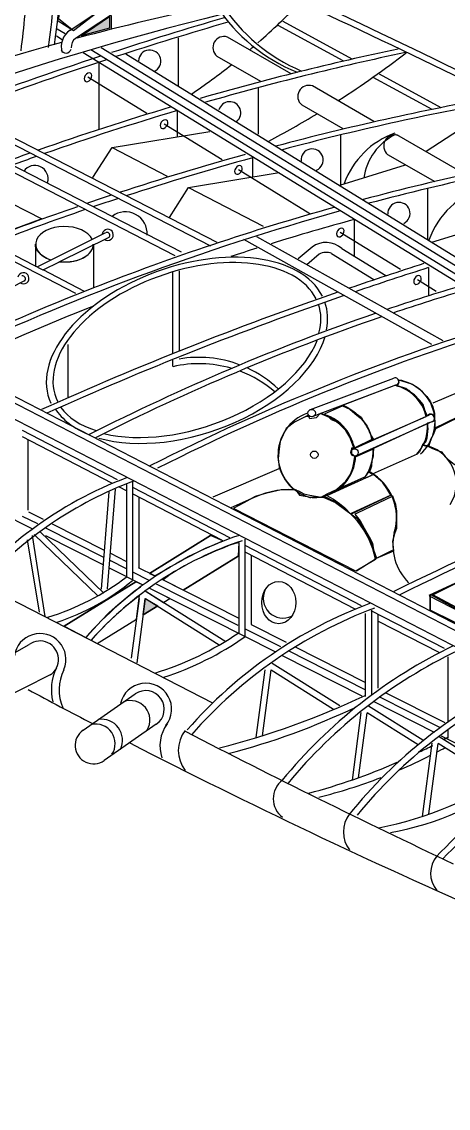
# Model space of a CAD drawing. Extents: x 4.3 to 16.6, y -10.2 to -1.3.
# Drawn here: x 10.368 to 11.503, y -8.713 to -5.822 of the extents above; entities that cross this region are included whole.
import ezdxf

# ---------------------------------------------------------------- set-up
doc = ezdxf.new("R2010")
doc.units = 0
doc.header["$MEASUREMENT"] = 0
doc.linetypes.add('0', pattern=[0])
doc.layers.get('0').update_dxf_attribs({"linetype": 'CONTINUOUS'})
doc.layers.add('1', color=7, linetype='CONTINUOUS')

# ---------------------------------------------------------------- blocks, each defined once
blk = doc.blocks.new('42')
at = {"color": 0, "linetype": '0'}
blk.add_arc((0, 0), 1, 16.662, 241.3158, dxfattribs=at)
blk = doc.blocks.new('43')
at = {"color": 0, "linetype": '0'}
blk.add_arc((0, 0), 1, 82.9644, 180.0019, dxfattribs=at)
blk = doc.blocks.new('44')
at = {"color": 0, "linetype": '0'}
blk.add_arc((0, 0), 1, 275.2115, 263.997, dxfattribs=at)
blk = doc.blocks.new('45')
at = {"color": 0, "linetype": '0'}
blk.add_arc((0, 0), 1, 275.2192, 263.997, dxfattribs=at)
blk = doc.blocks.new('46')
at = {"color": 0, "linetype": '0'}
blk.add_arc((0, 0), 1, 275.2153, 263.991, dxfattribs=at)
blk = doc.blocks.new('80')
at = {"color": 0, "linetype": '0'}
blk.add_arc((0, 0), 1, 341.1806, 359.74901, dxfattribs=at)
blk = doc.blocks.new('81')
at = {"color": 0, "linetype": '0'}
blk.add_arc((0, 0), 1, 338.91512, 359.60644, dxfattribs=at)
blk = doc.blocks.new('84')
at = {"color": 0, "linetype": '0'}
blk.add_arc((0, 0), 1, 275.2115, 263.997, dxfattribs=at)
blk = doc.blocks.new('85')
at = {"color": 0, "linetype": '0'}
blk.add_arc((0, 0), 1, 275.2115, 263.997, dxfattribs=at)
blk = doc.blocks.new('UNITCIRCLE0')
at = {"color": 0, "linetype": '0'}
blk.add_circle((0, 0), 1, dxfattribs=at)
blk = doc.blocks.new('100')
at = {"color": 0, "linetype": '0'}
blk.add_arc((0, 0), 1, 219.86781, 337.98046, dxfattribs=at)
blk = doc.blocks.new('101')
at = {"color": 0, "linetype": '0'}
blk.add_arc((0, 0), 1, 4.19797, 183.21953, dxfattribs=at)
blk = doc.blocks.new('102')
at = {"color": 0, "linetype": '0'}
blk.add_arc((0, 0), 1, 188.93771, 214.59042, dxfattribs=at)
blk = doc.blocks.new('103')
at = {"color": 0, "linetype": '0'}
blk.add_arc((0, 0), 1, 4.17152, 184.08809, dxfattribs=at)
blk = doc.blocks.new('104')
at = {"color": 0, "linetype": '0'}
blk.add_arc((0, 0), 1, 220.7833, 334.44819, dxfattribs=at)
blk = doc.blocks.new('105')
at = {"color": 0, "linetype": '0'}
blk.add_arc((0, 0), 1, 189.14612, 216.60983, dxfattribs=at)

msp = doc.modelspace()

# ---------------------------------------------------------------- linework, layer by layer
at = {"layer": '1', "color": 7, "linetype": '0'}
for p, q in [((10.496721, -5.84413), (10.654415, -5.739462)), ((10.669106, -5.761596), (10.511413, -5.866263)), ((10.605817, -5.806138), (10.605817, -5.842168)), ((10.464766, -5.819438), (10.49847, -5.840206)), ((11.048939, -5.83084), (11.221887, -5.925265)), ((11.062249, -5.819798), (11.246068, -5.920248)), ((10.475871, -5.869944), (10.460145, -5.860268)), ((10.483397, -5.854038), (10.462413, -5.841109)), ((10.784522, -5.864416), (10.784522, -5.992673)), ((11.084976, -5.960236), (10.915399, -5.86254)), ((12.267378, -6.953199), (10.552269, -5.896473)), ((10.579334, -5.890028), (14.678915, -8.415894)), ((12.249464, -6.961081), (10.531314, -5.904052)), ((10.644669, -5.90716), (14.703353, -8.407832)), ((10.887228, -5.913094), (11.003395, -5.980019)), ((10.573141, -5.930241), (10.573141, -6.108726)), ((10.700749, -6.065822), (10.544237, -5.969533)), ((11.302263, -5.969151), (11.459003, -6.054727)), ((11.31889, -5.960043), (11.482703, -6.049561)), ((10.997313, -5.997254), (10.997313, -6.120931)), ((11.304596, -6.086761), (11.14115, -5.992599)), ((10.871096, -6.418678), (10.122971, -6.03309)), ((10.887811, -6.409444), (10.144134, -6.026149)), ((11.652709, -6.03108), (11.444117, -6.167142)), ((10.776143, -6.444248), (10.039353, -6.064502)), ((10.792857, -6.435015), (10.057928, -6.056229)), ((10.781561, -6.058008), (10.781561, -6.126682)), ((11.112979, -6.043152), (11.222351, -6.106162)), ((10.900908, -6.188961), (10.746675, -6.094076)), ((10.608375, -6.156622), (10.868786, -6.113546)), ((11.216475, -6.122837), (11.216475, -6.259651)), ((11.365301, -6.121736), (11.549747, -6.227997)), ((10.557569, -6.23646), (10.608375, -6.156622)), ((10.608375, -6.156622), (10.754943, -6.232163)), ((10.511732, -6.544793), (9.773163, -6.16413)), ((10.425343, -6.482419), (9.795283, -6.157683)), ((10.981785, -6.183667), (10.981785, -6.233134)), ((11.341333, -6.17471), (11.466718, -6.246947)), ((11.388484, -6.20343), (11.21363, -6.257012)), ((13.942637, -8.734807), (9.089279, -6.229897)), ((10.811601, -6.263074), (11.052931, -6.223155)), ((11.134133, -6.332441), (10.944556, -6.215813)), ((9.233553, -6.259987), (13.979978, -8.711184)), ((9.259033, -6.256348), (13.99522, -8.699473)), ((10.760794, -6.342912), (10.811601, -6.263074)), ((10.811601, -6.263074), (11.010504, -6.36559)), ((11.447435, -6.265654), (11.447435, -6.401953)), ((11.252821, -6.347883), (11.252821, -6.444993)), ((11.64569, -6.351611), (11.458215, -6.40906)), ((10.444249, -6.455629), (10.591407, -6.382675)), ((11.375662, -6.481033), (11.215402, -6.38244)), ((10.467822, -6.460612), (10.601063, -6.394557)), ((11.458997, -6.68074), (10.958588, -6.401146)), ((10.992453, -6.39307), (11.488173, -6.670047)), ((11.140324, -6.421218), (11.103257, -6.452918)), ((11.159235, -6.440238), (11.126701, -6.468061)), ((11.192518, -6.438654), (11.304505, -6.507549)), ((11.21975, -6.425181), (11.336444, -6.496972)), ((10.769555, -6.48711), (10.769555, -6.704123)), ((10.787158, -6.484035), (10.787158, -6.698243)), ((11.4503, -6.475926), (11.4503, -6.550644)), ((10.203884, -6.598379), (10.376714, -6.510267)), ((11.470449, -6.539348), (11.420777, -6.508788)), ((10.49085, -6.680425), (10.49085, -6.820431)), ((10.769555, -6.721761), (10.769555, -6.739151)), ((11.695456, -6.736539), (11.461509, -6.836563)), ((11.135891, -6.853652), (11.357875, -6.76964)), ((11.364843, -6.788049), (11.142859, -6.872061)), ((11.249241, -6.958589), (11.452631, -6.867272)), ((11.465859, -6.903293), (11.561161, -6.856915)), ((11.460692, -6.88523), (11.257304, -6.976547)), ((10.608113, -7.049695), (10.369827, -6.926281)), ((10.623087, -7.040097), (10.369878, -6.909168)), ((10.384443, -6.935194), (10.384443, -7.121382)), ((11.052069, -7.011615), (10.876006, -7.08689)), ((10.646447, -7.052595), (10.646447, -7.299227)), ((10.663094, -7.044017), (10.663094, -7.307806)), ((11.188188, -7.077148), (11.297714, -7.028751)), ((10.58035, -7.331684), (10.600846, -7.072831)), ((10.596292, -7.330492), (10.617283, -7.065367)), ((10.646365, -7.069505), (10.628125, -7.060059)), ((10.900322, -7.201035), (10.664606, -7.078953)), ((10.921897, -7.19461), (10.665504, -7.062032)), ((11.350125, -7.081173), (11.244174, -7.129696)), ((10.67974, -7.087061), (10.67974, -7.273641)), ((10.97247, -7.094116), (10.924356, -7.114872)), ((10.310194, -7.12726), (10.395263, -7.170331)), ((10.410531, -7.15796), (10.370568, -7.137727)), ((10.426398, -7.146322), (10.387211, -7.126483)), ((10.586489, -7.247047), (10.430511, -7.168077)), ((10.588196, -7.228241), (10.449777, -7.158159)), ((10.395981, -7.188526), (10.429202, -7.40407)), ((10.401582, -7.186154), (10.571241, -7.349576)), ((10.416385, -7.177804), (10.586635, -7.341795)), ((10.431053, -7.188454), (10.583733, -7.265757)), ((10.707816, -7.2895), (10.870581, -7.188996)), ((10.382224, -7.200468), (10.41432, -7.392964)), ((10.945328, -7.207009), (10.945328, -7.449349)), ((10.961974, -7.198431), (10.961974, -7.457928)), ((11.271604, -7.375439), (10.962078, -7.215386)), ((10.646813, -7.277591), (10.603172, -7.255496)), ((10.646098, -7.257557), (10.604879, -7.236688)), ((10.797637, -7.334378), (10.94425, -7.243846)), ((11.254889, -7.384672), (10.964374, -7.234208)), ((10.978621, -7.241321), (10.978621, -7.425757)), ((11.30927, -7.251264), (11.258326, -7.28388)), ((11.306439, -7.251264), (11.354147, -7.228047)), ((10.600417, -7.274203), (10.690214, -7.319669)), ((10.721944, -7.295959), (10.679083, -7.274258)), ((11.589582, -7.283594), (11.451348, -7.347957)), ((10.480595, -7.429804), (10.671787, -7.311747)), ((10.706931, -7.308029), (10.663306, -7.285941)), ((10.946222, -7.409511), (10.743423, -7.306833)), ((10.262057, -7.317905), (10.875719, -7.633646)), ((10.700591, -7.338559), (10.911058, -7.470853)), ((10.711596, -7.330494), (11.041565, -7.497562)), ((10.94358, -7.427843), (10.726783, -7.318079)), ((10.680588, -7.356011), (10.659614, -7.51532)), ((10.696384, -7.356651), (10.673928, -7.527203)), ((10.697197, -7.355845), (10.893452, -7.479206)), ((10.746151, -7.366168), (10.762278, -7.356211)), ((11.955132, -7.608624), (11.453181, -7.350367)), ((11.454421, -7.347957), (11.454421, -7.386575)), ((10.691322, -7.400024), (10.730221, -7.376004)), ((11.281862, -7.395735), (11.281862, -7.616629)), ((11.492425, -7.489623), (11.297852, -7.389011)), ((11.298509, -7.387156), (11.298509, -7.612339)), ((11.315155, -7.400024), (11.315155, -7.595182)), ((10.568881, -7.475628), (10.673189, -7.411219)), ((11.072074, -7.47323), (10.979208, -7.426211)), ((11.478124, -7.500289), (11.317326, -7.41701)), ((11.056973, -7.485254), (10.963331, -7.437844)), ((9.985793, -7.706386), (10.388091, -7.478348)), ((11.281727, -7.579378), (11.0949, -7.484788)), ((11.061111, -7.507458), (11.273006, -7.614745)), ((11.281578, -7.598974), (11.077526, -7.495662)), ((11.501171, -7.511543), (11.501171, -7.683111)), ((11.03456, -7.52832), (11.213899, -7.641047)), ((10.443536, -7.559638), (10.014491, -7.774486)), ((11.014557, -7.545773), (10.990824, -7.726028)), ((11.030354, -7.546412), (11.007268, -7.721748)), ((11.031166, -7.545607), (11.197776, -7.650335)), ((10.531178, -7.706478), (10.669974, -7.610141)), ((11.302632, -7.629744), (11.465063, -7.711985)), ((11.480254, -7.699564), (11.318686, -7.617761)), ((11.494401, -7.687055), (11.337822, -7.607779)), ((11.270448, -7.659437), (11.246715, -7.839693)), ((11.286244, -7.660077), (11.263401, -7.83357)), ((11.287056, -7.659271), (11.42296, -7.744697)), ((11.29045, -7.641984), (11.434715, -7.732667)), ((10.726096, -7.690998), (10.5873, -7.787334)), ((11.501171, -7.706703), (11.501171, -7.728148)), ((11.458783, -7.740931), (11.433073, -7.93621)), ((11.474579, -7.74157), (11.449829, -7.929556)), ((11.475392, -7.740767), (11.636635, -7.842119)), ((11.478786, -7.723481), (11.652792, -7.832856)), ((11.48405, -7.721599), (11.704969, -7.833452))]:
    msp.add_line(p, q, dxfattribs=at)
for points in [[(10.604745, -5.611604), (10.604745, -5.769903), (10.506199, -5.845611), (10.466781, -5.81464), (10.473351, -5.732049), (10.47992, -5.663223), (10.60146, -5.615046)], [(10.60146, -5.807757), (10.60146, -5.838728), (10.525908, -5.859376), (10.60146, -5.807757)], [(10.299298, -6.283608), (10.421323, -6.346501), (10.270299, -6.402188), (10.120627, -6.325749), (10.140272, -6.330649), (10.152433, -6.33261), (10.162723, -6.33261), (10.180903, -6.328318), (10.19922, -6.320854), (10.299298, -6.283608)], [(10.405049, -6.413075), (10.404918, -6.471813), (10.408813, -6.473562), (10.444495, -6.455718), (10.43904, -6.45308), (10.435263, -6.451322), (10.430228, -6.448684), (10.425611, -6.446046), (10.420156, -6.441651), (10.415541, -6.437693), (10.410085, -6.431979), (10.407987, -6.428021), (10.406308, -6.424066), (10.405049, -6.420108)], [(10.425235, -6.482018), (10.468414, -6.460554), (10.484781, -6.460554), (10.49695, -6.460114), (10.507021, -6.458796), (10.514575, -6.457037), (10.522128, -6.454399), (10.5322, -6.449564), (10.538494, -6.445606), (10.544788, -6.441211), (10.547727, -6.438133), (10.551923, -6.432858), (10.556119, -6.426263), (10.557797, -6.420548), (10.558637, -6.415274), (10.558719, -6.529767), (10.53534, -6.539379)], [(11.222755, -6.841851), (11.233688, -6.847578), (11.251454, -6.85903), (11.258287, -6.864758), (11.270587, -6.873347), (11.276053, -6.883369), (11.286986, -6.897686), (11.292453, -6.909141), (11.297919, -6.923458), (11.303386, -6.933478), (11.444148, -6.871917), (11.438682, -6.853304), (11.433215, -6.840419), (11.422282, -6.827532), (11.411349, -6.814648), (11.39905, -6.803195), (11.390849, -6.800331), (11.379917, -6.794604), (11.36215, -6.788878), (11.222755, -6.841851)], [(11.370351, -6.774561), (11.390849, -6.780288), (11.407249, -6.786014), (11.416816, -6.79174), (11.426382, -6.798899), (11.445515, -6.818944), (11.455081, -6.833261), (11.460547, -6.843281), (11.466014, -6.863327), (11.466014, -6.874779), (11.461914, -6.86762), (11.457814, -6.866189), (11.452348, -6.866189), (11.446881, -6.870485), (11.440048, -6.854736), (11.435948, -6.840419), (11.426382, -6.828964), (11.412716, -6.814648), (11.400416, -6.806057), (11.389483, -6.797469), (11.367618, -6.790308), (11.371717, -6.78172), (11.370351, -6.775991)], [(11.175425, -6.863819), (11.221766, -6.843832), (11.240846, -6.852398), (11.254476, -6.863819), (11.268105, -6.875243), (11.279008, -6.886666), (11.287186, -6.898088), (11.300815, -6.932356), (11.254476, -6.955201), (11.243572, -6.929502), (11.235394, -6.912366), (11.227217, -6.9038), (11.208136, -6.886666), (11.19178, -6.880955), (11.180877, -6.869531), (11.175425, -6.869531)], [(11.46982, -6.9038), (11.5625, -6.85811), (11.625195, -6.886666), (11.701519, -6.843832), (11.761488, -6.889521), (11.518886, -7.000893), (11.505256, -6.98947), (11.494352, -6.978048), (11.486175, -6.966625), (11.475271, -6.96377), (11.461641, -6.958058), (11.450738, -6.952346), (11.45619, -6.932356), (11.464368, -6.918078), (11.46982, -6.9038)], [(11.129085, -6.869531), (11.093649, -6.886666), (11.071842, -6.9038), (11.063663, -6.920935), (11.055486, -6.938068), (11.05276, -6.958058), (11.050035, -6.983758), (11.05276, -7.006605), (11.058212, -7.020884), (11.069116, -7.040874), (11.080019, -7.055152), (11.090922, -7.066573), (11.104552, -7.06943), (11.118181, -7.077997), (11.134537, -7.080852), (11.164521, -7.086564), (11.180877, -7.077997), (11.205409, -7.066573), (11.229942, -7.043728), (11.246298, -7.020884), (11.25175, -6.995182), (11.254476, -6.978048), (11.246298, -6.972337), (11.246298, -6.96377), (11.246298, -6.955201), (11.25175, -6.955201), (11.240846, -6.926644), (11.229942, -6.909511), (11.213587, -6.892378), (11.194506, -6.8781), (11.180877, -6.872388), (11.161796, -6.863819), (11.150891, -6.875243), (11.134537, -6.8781), (11.131811, -6.872388), (11.123633, -6.872388)], [(11.304752, -6.956386), (11.446881, -6.890528), (11.448248, -6.904845), (11.446881, -6.919162), (11.440048, -6.942069), (11.434582, -6.947795), (11.426382, -6.966408), (11.419549, -6.972135), (11.300653, -7.025108), (11.292453, -7.020814), (11.296553, -7.010791), (11.299286, -7.003633), (11.300653, -6.989316), (11.303386, -6.976431), (11.303386, -6.95925)], [(11.467381, -6.881938), (11.467381, -6.89196), (11.467381, -6.903413), (11.463281, -6.912003), (11.460547, -6.923458), (11.457814, -6.929184), (11.452348, -6.943501), (11.446881, -6.952092), (11.434582, -6.949227), (11.442781, -6.939207), (11.446881, -6.929184), (11.448248, -6.912003), (11.448248, -6.900551), (11.448248, -6.889096), (11.467381, -6.883369)], [(11.255554, -6.979293), (11.303386, -6.957818), (11.302019, -6.976431), (11.299286, -6.990748), (11.295186, -7.005065), (11.292453, -7.016517), (11.284253, -7.027972), (11.280153, -7.033699), (11.209089, -7.065197), (11.222755, -7.055173), (11.233688, -7.042289), (11.243255, -7.02654), (11.251454, -7.007927), (11.255554, -6.986452), (11.255554, -6.979293)], [(11.178151, -7.080852), (11.197232, -7.092275), (11.213587, -7.103696), (11.227217, -7.11512), (11.243572, -7.132253), (11.349881, -7.080852), (11.338978, -7.063718), (11.328074, -7.046583), (11.317171, -7.038016), (11.303541, -7.026595), (11.183602, -7.080852)], [(10.932822, -7.11512), (10.96008, -7.100842), (10.990065, -7.083709), (11.02005, -7.07514), (11.058212, -7.066573), (11.082746, -7.066573), (11.096375, -7.066573), (11.107278, -7.080852), (11.137262, -7.086564), (11.169973, -7.086564), (11.202683, -7.100842), (11.229942, -7.120832), (11.259927, -7.143677), (11.287186, -7.186512), (11.298089, -7.206502), (11.303541, -7.229347), (11.308993, -7.252192), (11.257201, -7.283606), (10.932822, -7.117975)], [(11.254476, -7.132253), (11.268105, -7.149389), (11.279008, -7.169379), (11.292638, -7.192224), (11.300815, -7.209357), (11.303541, -7.226492), (11.311719, -7.249337), (11.358059, -7.229347), (11.355332, -7.203647), (11.360785, -7.183657), (11.366236, -7.169379), (11.366236, -7.140822), (11.366236, -7.123687), (11.36351, -7.106554), (11.358059, -7.092275), (11.355332, -7.083709), (11.259927, -7.129398)], [(10.707816, -7.2895), (10.721944, -7.295959), (10.76177, -7.272701), (10.784862, -7.259156), (10.810723, -7.244639), (10.835663, -7.233028), (10.858754, -7.221417), (10.881845, -7.212709), (10.90309, -7.203032), (10.870581, -7.188996), (10.707816, -7.2895)], [(10.797637, -7.334378), (10.743423, -7.306833), (10.762694, -7.291086), (10.77932, -7.281409), (10.79964, -7.269798), (10.813495, -7.262058), (10.828274, -7.254316), (10.848594, -7.245608), (10.864296, -7.237868), (10.885539, -7.228191), (10.906784, -7.220449), (10.919715, -7.214643), (10.93634, -7.208838), (10.945328, -7.207009), (10.94425, -7.243846), (10.797637, -7.334378)], [(11.461642, -7.346431), (11.587032, -7.283606), (12.096771, -7.534904), (11.9523, -7.609153), (11.461642, -7.346431)], [(10.480595, -7.429804), (10.538251, -7.460307), (10.55949, -7.4372), (10.57981, -7.415912), (10.601054, -7.393656), (10.624146, -7.373337), (10.650932, -7.350112), (10.667558, -7.336567), (10.684183, -7.324953), (10.689725, -7.320116), (10.671787, -7.311747), (10.480595, -7.429804)], [(10.746151, -7.366168), (10.762278, -7.356211), (10.707322, -7.328332), (10.696636, -7.336074), (10.745325, -7.366678)], [(10.568881, -7.475628), (10.673189, -7.411219), (10.681412, -7.348178), (10.659245, -7.365594), (10.64539, -7.376239), (10.631536, -7.388819), (10.620451, -7.398496), (10.612138, -7.406236), (10.602901, -7.414944), (10.590894, -7.426555), (10.57704, -7.441071), (10.563185, -7.454617), (10.552392, -7.467432), (10.568881, -7.475628)], [(10.691322, -7.400024), (10.696384, -7.356651), (10.730221, -7.376004)], [(11.453465, -7.349286), (11.453465, -7.386409), (11.576129, -7.446379), (11.606113, -7.429244), (11.45619, -7.346431)]]:
    msp.add_lwpolyline(points, close=True, dxfattribs=at)
for centre in [(11.139375, -6.862858), (11.146348, -6.973656), (11.253273, -6.967569)]:
    msp.add_circle(centre, 0.009843, dxfattribs=at)
for centre, radius, start, end in [((11.273131, -5.528371), 0.461077, 178.498306, 248.051437), ((11.297764, -5.51679), 0.473918, 179.385559, 246.982132), ((8.634748, -5.619964), 1.824308, 351.486664, 358.371979), ((8.650886, -5.61266), 1.824308, 351.486664, 358.295074), ((8.558848, -5.651284), 1.824308, 352.197144, 358.273529), ((2.745894, -23.872139), 19.956745, 62.588535, 65.424484), ((2.738695, -23.886389), 19.956745, 62.588535, 65.393211), ((12.393124, -12.894381), 7.275339, 101.986084, 104.959892), ((9.799376, -4.508623), 1.818505, 311.173431, 316.092529), ((13.073677, -14.527296), 8.991633, 103.972801, 114.181679), ((13.719889, -15.456408), 10.04709, 106.258545, 108.052193), ((13.730588, -15.467615), 10.04709, 106.26841, 108.042572), ((10.525855, -5.888023), 0.052682, 123.573654, 197.612549), ((10.525855, -5.888023), 0.026117, 123.573555, 187.026459), ((10.906129, -5.890501), 0.029457, 71.658348, 230.083633), ((12.393124, -12.894381), 7.275339, 105.295845, 114.8843), ((10.485723, -5.891024), 0.014014, 201.731415, 345.322357), ((10.708527, -5.926481), 0.029528, 293.433655, 178.039764), ((12.970638, -13.426248), 7.700343, 102.002602, 106.039474), ((9.799376, -4.508623), 1.818505, 310.278046, 310.709808), ((13.719889, -15.456408), 10.04709, 108.224312, 110.57122), ((13.730588, -15.467615), 10.04709, 108.191704, 110.521637), ((12.981339, -13.437455), 7.700343, 101.934814, 106.015945), ((9.842219, -3.896949), 2.535136, 302.688721, 307.651703), ((9.799376, -4.508623), 1.818505, 304.122772, 308.313904), ((11.13188, -6.020559), 0.029457, 71.658348, 230.083633), ((10.921318, -6.063901), 0.029528, 308.923767, 165.519485), ((12.96584, -13.391987), 7.490035, 100.275681, 104.866577), ((12.97654, -13.403194), 7.490035, 100.275688, 104.814339), ((12.970638, -13.426248), 7.700343, 106.642273, 109.406593), ((12.981339, -13.437455), 7.700343, 106.599678, 109.361115), ((9.842219, -3.896949), 2.535136, 297.811035, 301.160889), ((11.433819, -6.326404), 0.220588, 109.49366, 160.327103), ((11.428004, -6.258053), 0.151195, 115.873856, 172.268753), ((11.360397, -6.15221), 0.029457, 71.658348, 230.083633), ((12.970638, -13.426248), 7.700343, 109.585197, 110.075294), ((12.981339, -13.437455), 7.700343, 109.536667, 110.023788), ((12.96584, -13.391987), 7.490035, 105.514122, 108.19062), ((12.97654, -13.403194), 7.490035, 105.445564, 108.135567), ((11.14048, -6.189482), 0.029528, 293.433655, 185.514587), ((12.990763, -12.733467), 6.663157, 99.399445, 104.911507), ((13.001462, -12.744677), 6.663157, 99.353958, 104.86924), ((10.402822, -6.239626), 0.035467, 343.42926, 146.067535), ((11.659683, -6.475379), 0.220588, 105.505806, 160.920959), ((12.96584, -13.391987), 7.490035, 108.368057, 108.873123), ((12.97654, -13.403194), 7.490035, 108.315903, 108.820488), ((13.001462, -12.744677), 6.663157, 105.57283, 115.247086), ((12.96584, -13.391987), 7.490035, 109.08905, 111.078651), ((12.97654, -13.403194), 7.490035, 109.009048, 111.026077), ((12.990763, -12.733467), 6.663157, 105.601524, 111.408783), ((10.643822, -6.385551), 0.058046, 356.237457, 127.638298), ((11.371441, -6.331785), 0.029528, 296.783112, 183.836197), ((13.002896, -12.777104), 6.663157, 105.227432, 107.208916), ((10.596934, -6.388694), 0.014764, 233.408737, 169.215485), ((10.594288, -6.390081), 0.008071, 313.666595, 100.8078), ((11.177531, -6.471576), 0.062597, 47.696747, 126.459686), ((13.002896, -12.777104), 6.663157, 107.555672, 108.17543), ((11.177531, -6.471576), 0.036331, 65.522224, 120.278091), ((14.311909, -15.523458), 9.503206, 107.604996, 108.866325), ((10.372585, -6.504402), 0.014764, 233.408737, 169.215485), ((10.369939, -6.505788), 0.008071, 313.666595, 100.8078), ((14.322609, -15.534667), 9.503206, 107.592667, 108.829559), ((13.239638, -12.21451), 5.939327, 106.642693, 108.657257), ((12.990763, -12.733467), 6.663157, 111.625145, 115.310135), ((14.311909, -15.523458), 9.503206, 109.05706, 114.168945), ((14.322609, -15.534667), 9.503206, 109.03389, 114.148346), ((13.250339, -12.225722), 5.939327, 106.617401, 108.610001), ((13.002896, -12.777104), 6.663157, 111.518623, 114.955681), ((13.239638, -12.21451), 5.939327, 108.981033, 116.952499), ((13.250339, -12.225722), 5.939327, 108.916115, 116.887924), ((13.401052, -12.297679), 5.939327, 106.825844, 116.952484), ((13.411752, -12.308888), 5.939327, 106.812248, 116.84716), ((10.839791, -7.038332), 0.306818, 73.903061, 103.085037), ((10.839271, -7.021434), 0.306818, 69.477821, 99.877625), ((10.839791, -7.038332), 0.306818, 48.817539, 69.136246), ((10.839271, -7.021434), 0.306818, 46.573345, 65.197372), ((11.36136, -6.778846), 0.009843, 283.421906, 112.249809), ((11.33612, -6.898232), 0.111597, 15.050151, 76.314964), ((11.355085, -6.886436), 0.112328, 310.992737, 82.031281), ((11.176828, -6.961867), 0.126474, 11.706716, 69.669678), ((11.167906, -6.974177), 0.118222, 109.658485, 254.657333), ((11.141355, -6.975256), 0.112852, 9.555779, 77.580757), ((11.456661, -6.87625), 0.009843, 285.256317, 118.609184), ((11.33612, -6.898232), 0.111597, 318.321777, 4.414536), ((11.176828, -6.961867), 0.126474, 322.882782, 2.359017), ((14.850397, -14.405044), 7.883264, 108.912788, 116.295998), ((14.861097, -14.416253), 7.883264, 108.877083, 116.252937), ((11.420506, -7.050245), 0.103536, 327.485901, 80.698036), ((11.141355, -6.975256), 0.112852, 270.175232, 358.343109), ((11.225993, -7.14063), 0.139072, 343.291595, 60.400902), ((11.009848, -8.000507), 1.031208, 110.509872, 142.627869), ((11.026576, -8.009934), 1.031208, 110.50988, 137.78862), ((11.082372, -7.298064), 0.231674, 87.071388, 118.319084), ((11.082372, -7.298064), 0.231674, 11.654526, 67.522247), ((11.242078, -8.074531), 0.934153, 108.451736, 138.889252), ((11.496574, -7.213826), 0.141339, 166.40979, 225.404938), ((11.250054, -8.088648), 0.934153, 108.451744, 138.317383), ((10.248246, -6.778325), 0.655453, 286.745911, 307.618347), ((10.277224, -6.845953), 0.602084, 287.86731, 309.8255), ((11.063279, -7.355718), 0.052781, 153.691025, 295.926636), ((11.719107, -8.501667), 1.209494, 110.489807, 138.836334), ((11.730131, -8.514792), 1.209494, 110.489815, 138.836349), ((10.416761, -7.518348), 0.068898, 337.374176, 171.961136), ((10.472725, -6.75094), 0.84166, 287.248291, 304.182648), ((10.495774, -6.793278), 0.811851, 287.977264, 305.046661), ((10.416761, -7.518348), 0.049213, 302.960785, 125.632683), ((12.096395, -8.690042), 1.339938, 115.669884, 140.614227), ((12.107419, -8.703167), 1.339938, 115.669884, 140.292557), ((10.57437, -7.598727), 0.127504, 153.343262, 194.694946), ((10.590902, -7.600128), 0.123253, 153.893112, 202.579361), ((18.558977, 7.638827), 17.291279, 241.788376, 242.431808), ((10.698034, -7.65057), 0.068898, 320.819336, 167.132004), ((10.698034, -7.65057), 0.049213, 304.764221, 124.764206), ((12.236496, -8.735724), 1.281847, 115.033195, 141.139175), ((12.252507, -8.744313), 1.281847, 115.033195, 140.702713), ((10.657058, -7.679951), 0.052125, 329.916779, 110.294983), ((10.341485, -5.612568), 2.211553, 284.478729, 295.148651), ((10.438888, -5.925752), 1.904129, 284.540192, 295.44751), ((10.580714, -7.732883), 0.055285, 333.47464, 99.358032), ((10.55924, -7.746907), 0.049213, 124.764214, 304.764221), ((10.564467, -7.742281), 0.052116, 326.824493, 102.339836), ((10.834481, -7.748104), 0.098769, 144.004807, 199.029602), ((10.871776, -7.760566), 0.087164, 142.063431, 217.936264), ((21.183453, 12.390951), 22.622505, 242.687271, 244.701096), ((12.821933, -9.328259), 1.86452, 118.748192, 136.444992), ((12.83288, -9.340346), 1.86452, 118.748192, 136.169907), ((18.558977, 7.638827), 17.291279, 242.801315, 246.35701), ((10.720501, -6.316815), 1.610591, 296.00116, 297.381104), ((10.720501, -6.316815), 1.610591, 298.568085, 298.960815), ((10.825677, -6.544456), 1.380955, 293.339813, 297.132599), ((10.825677, -6.544456), 1.380955, 297.858246, 298.976105), ((10.720501, -6.316815), 1.610591, 284.798767, 293.668427), ((10.825677, -6.544456), 1.380955, 283.946014, 291.151855), ((11.124237, -6.989054), 0.996207, 281.225739, 303.66156), ((11.203833, -7.18693), 0.805307, 280.376465, 307.385742), ((11.099595, -7.888893), 0.06236, 127.676437, 232.323578), ((11.302996, -7.97736), 0.079235, 142.76265, 217.237366), ((11.527051, -8.087461), 0.071279, 139.697678, 219.427628)]:
    msp.add_arc(centre, radius, start, end, dxfattribs=at)
at = {"layer": '1', "color": 7, "linetype": 'Continuous'}
for points in [[(10.60146, -5.807757), (10.60146, -5.838728), (10.60146, -5.807757), (10.525908, -5.859376)], [(10.691322, -7.400024), (10.696384, -7.356651), (10.730221, -7.376004)]]:
    msp.add_solid(points, dxfattribs=at)

# ---------------------------------------------------------------- block references
at = {"layer": '1', "color": 7}
for name, p, xscale, yscale, rotation in [('46', (10.544237, -5.969533), 0.012768, 0.008783, 57.181034), ('45', (10.746675, -6.094076), 0.012768, 0.008783, 57.181034), ('44', (10.944556, -6.215813), 0.012768, 0.008783, 57.181034), ('101', (10.807694, -6.696107), 0.38878, 0.224277, 19.392042), ('103', (10.807694, -6.696107), 0.370539, 0.210585, 19.353712), ('42', (10.481794, -6.413651), 0.07676, 0.047141, 5e-06), ('85', (11.215402, -6.38244), 0.012768, 0.008783, 57.181034), ('43', (10.481794, -6.413651), 0.07676, 0.047141, 179.999557), ('84', (11.420777, -6.508788), 0.012768, 0.008783, 57.181034), ('81', (10.807694, -6.696107), 0.371029, 0.206331, 19.567888), ('80', (10.807694, -6.696107), 0.38878, 0.220636, 19.392042), ('100', (10.807694, -6.696107), 0.38777, 0.225256, 18.963688), ('104', (10.807694, -6.696107), 0.371863, 0.208347, 19.28207), ('102', (10.807694, -6.696107), 0.386783, 0.227766, 18.533119), ('105', (10.807694, -6.696107), 0.371863, 0.203282, 19.28207)]:
    msp.add_blockref(name, p, dxfattribs=dict(at, xscale=xscale, yscale=yscale, rotation=rotation))
at = {"layer": '1', "color": 7, "linetype": '0', "xscale": 0.056335, "yscale": 0.045284, "rotation": 90.00009900000002}
msp.add_blockref('UNITCIRCLE0', (11.051717, -7.366899), dxfattribs=at)

doc.saveas('drawing.dxf')
